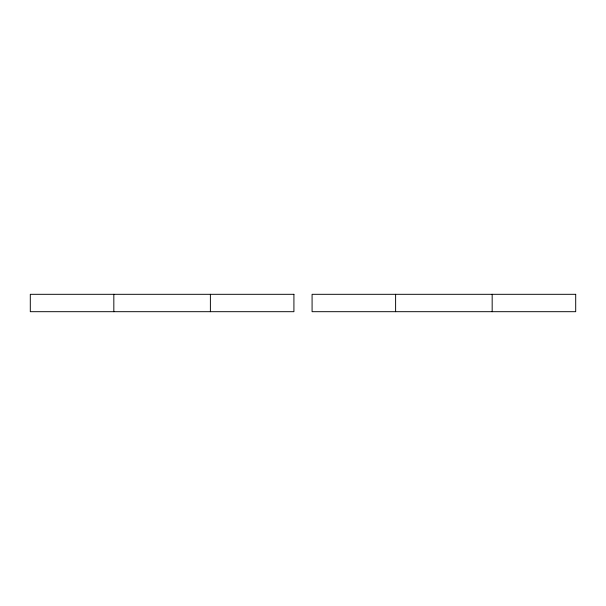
<?xml version="1.0" encoding="UTF-8"?>
<svg xmlns="http://www.w3.org/2000/svg" width="606" height="606" viewBox="0 0 606 606"><rect width="100%" height="100%" fill="white"/><g stroke="black" fill="none" stroke-linecap="round" stroke-linejoin="round"><path stroke-width="0.91" d="M492.17 294.311L492.17 311.689M395.612 294.311L395.612 311.689M210.388 294.311L210.388 311.689M113.83 294.311L113.83 311.689M293.918 294.311L30.3 294.311L30.3 311.689L293.918 311.689L293.918 294.311M575.7 294.311L312.082 294.311L312.082 311.689L575.7 311.689L575.7 294.311"/></g></svg>
